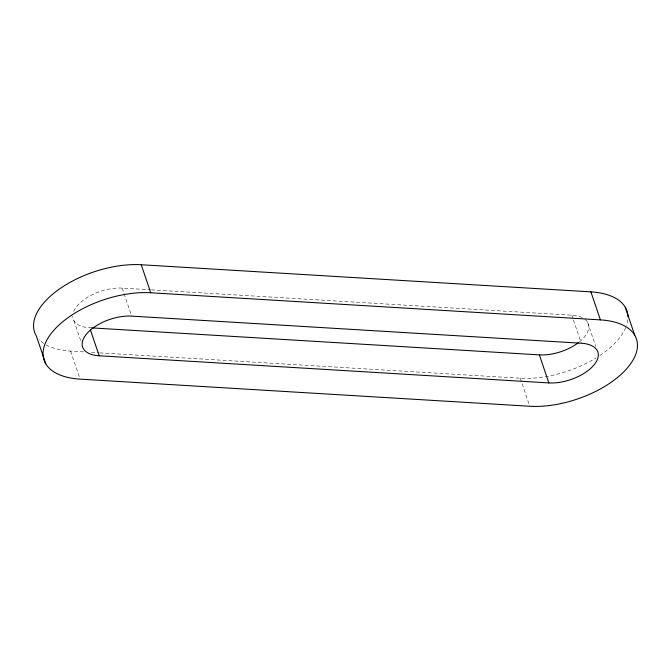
<?xml version="1.0" encoding="UTF-8"?>
<svg xmlns="http://www.w3.org/2000/svg" width="671" height="671" viewBox="0 0 671 671"><rect width="100%" height="100%" fill="white"/><g stroke="black" fill="none" stroke-linecap="round" stroke-linejoin="round"><path stroke-width="0.5" stroke-dasharray="3.35 2.52" d="M73.684 311.369A34.607 17.463 -18.7 0 1 122.156 288.085L150.388 289.788M151.436 289.855L571.818 315.211A34.607 17.463 -18.7 0 1 582.571 317.811M91.784 327.893L89.696 327.767A34.607 17.463 -18.7 0 1 72.669 316.335M46.081 344.852A75.328 38.004 -18.7 0 0 70.606 351.109L84.194 351.931M91.516 352.367L98.838 352.812M99.887 352.879L520.268 378.226A75.328 38.004 -18.7 0 0 596.175 357.844M587.595 322.256L595.764 346.412M571.818 315.211L573.126 319.077M573.453 320.042L581.304 343.233M520.268 378.226L529.755 406.249M122.156 288.085L131.642 316.116M73.927 320.721L81.116 341.975M70.606 351.109L79.438 377.203M627.855 319.597A75.328 38.004 -18.7 0 1 626.521 325.544M625.758 327.549A75.328 38.004 -18.7 0 1 599.606 355.655M43.749 343.418A75.328 38.004 -18.7 0 1 39.103 339.509M585.003 319.362A34.607 17.463 -18.7 0 1 579.425 341.875"/><path stroke-width="1.01" d="M45.762 363.791L36.276 335.768A75.328 38.004 -18.7 0 1 61.069 287.884A75.328 38.004 -18.7 0 1 141.245 264.751L590.908 291.868A75.328 38.004 -18.7 0 1 627.964 316.754M150.732 292.774L600.394 319.891A75.328 38.004 -18.7 0 1 628.257 366.886A75.328 38.004 -18.7 0 1 529.755 406.249L80.092 379.132A75.328 38.004 -18.7 0 1 52.229 332.145A75.328 38.004 -18.7 0 1 150.732 292.774L141.245 264.751M91.784 327.893L539.358 354.884A34.607 17.463 -18.7 0 0 578.662 342.478M99.182 355.789L548.844 382.915A34.607 17.463 -18.7 0 0 594.103 364.823A34.607 17.463 -18.7 0 0 581.304 343.233L131.642 316.116A34.607 17.463 -18.7 0 0 86.383 334.2A34.607 17.463 -18.7 0 0 99.182 355.789L90.35 329.704M625.238 307.209L634.724 335.232M590.908 291.868L600.394 319.891M539.358 354.884L548.844 382.915"/></g></svg>
